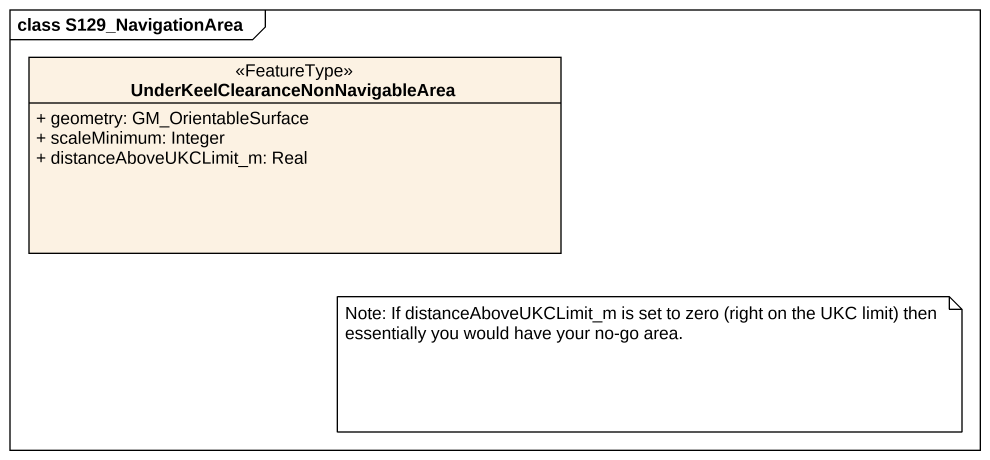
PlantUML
@startuml
mainframe class S129_NavigationArea
hide circle
hide empty members
skinparam classAttributeIconSize 0
class "UnderKeelClearanceNonNavigableArea" as UnderKeelClearanceNonNavigab <<FeatureType>> #FCF2E3 {
  + geometry: GM_OrientableSurface
  + scaleMinimum: Integer
  + distanceAboveUKCLimit_m: Real
}
note as N1
  Note: If distanceAboveUKCLimit_m is set to zero (right on the UKC limit) then essentially you would have your no-go area.
end note
@enduml
